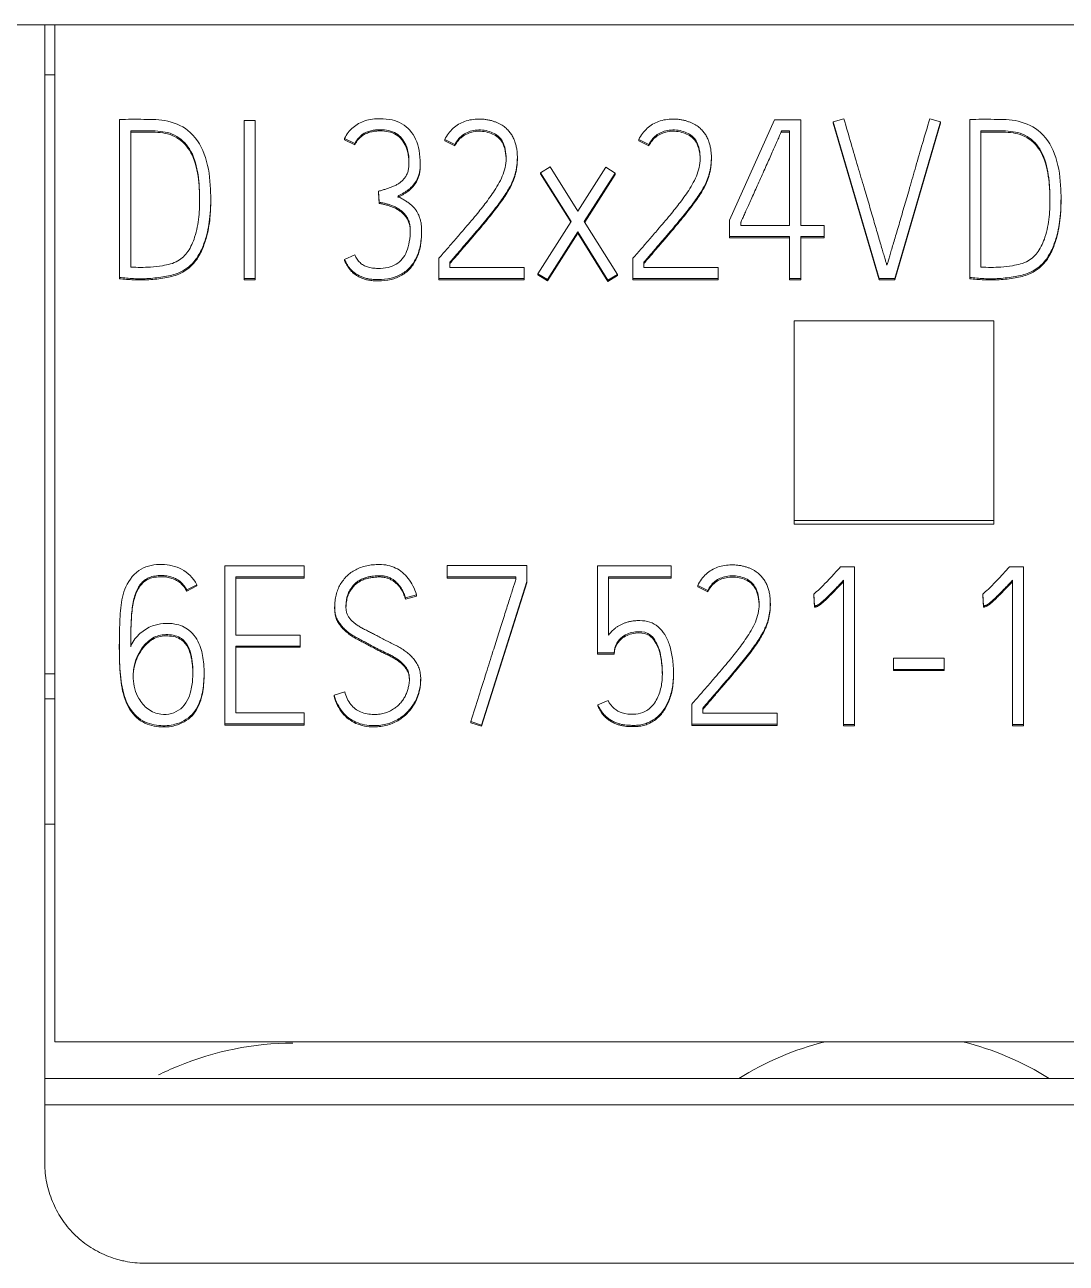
# Model space of a CAD drawing. Header units: millimetres. Extents: x 4137 to 6698, y 1400 to 3585.
# Drawn here: x 5255.35 to 5265.77, y 3360.38 to 3372.78 of the extents above; entities that cross this region are included whole.
import ezdxf

# ---------------------------------------------------------------- set-up
doc = ezdxf.new("R2010")
doc.units = ezdxf.units.MM
doc.layers.add('000-PI-Oprema', color=30, linetype='Continuous', lineweight=5)

msp = doc.modelspace()

# ---------------------------------------------------------------- linework, layer by layer
at = {"layer": '000-PI-Oprema', "color": 0, "linetype": 'ByBlock', "lineweight": 0}
for p, q in [((5255.548, 3372.778), (5250.648, 3372.778)), ((5255.648, 3372.778), (5255.548, 3372.778)), ((5255.648, 3362.595), (5255.648, 3372.778)), ((5280.448, 3372.778), (5255.648, 3372.778)), ((5255.648, 3372.278), (5255.548, 3372.278)), ((5256.295, 3371.829), (5256.295, 3370.249)), ((5257.544, 3371.82), (5257.544, 3370.238)), ((5257.655, 3371.82), (5257.544, 3371.82)), ((5257.655, 3370.238), (5257.655, 3371.82)), ((5262.85, 3371.825), (5262.402, 3370.821)), ((5263.114, 3371.825), (5262.85, 3371.825)), ((5263.114, 3370.768), (5263.114, 3371.825)), ((5263.547, 3371.836), (5263.438, 3371.805)), ((5264.514, 3371.805), (5264.406, 3371.836)), ((5264.805, 3371.829), (5264.805, 3370.249)), ((5256.408, 3371.717), (5256.408, 3370.352)), ((5262.923, 3371.715), (5262.923, 3371.702)), ((5262.923, 3371.715), (5263.001, 3371.715)), ((5262.923, 3371.702), (5263.001, 3371.702)), ((5263.001, 3371.715), (5263.001, 3370.768)), ((5263.438, 3371.805), (5263.9, 3370.238)), ((5263.438, 3371.805), (5263.438, 3371.792)), ((5263.438, 3371.792), (5263.9, 3370.225)), ((5264.055, 3370.238), (5264.514, 3371.805)), ((5264.055, 3370.225), (5264.514, 3371.792)), ((5264.514, 3371.805), (5264.514, 3371.792)), ((5264.918, 3371.717), (5264.918, 3370.352)), ((5258.549, 3371.64), (5258.549, 3371.627)), ((5258.651, 3371.589), (5258.549, 3371.64)), ((5258.651, 3371.576), (5258.549, 3371.627)), ((5258.651, 3371.589), (5258.651, 3371.576)), ((5259.552, 3371.629), (5259.552, 3371.616)), ((5259.652, 3371.578), (5259.552, 3371.629)), ((5259.652, 3371.565), (5259.552, 3371.616)), ((5259.652, 3371.578), (5259.652, 3371.565)), ((5261.494, 3371.629), (5261.494, 3371.616)), ((5261.594, 3371.578), (5261.494, 3371.629)), ((5261.594, 3371.565), (5261.494, 3371.616)), ((5261.594, 3371.578), (5261.594, 3371.565)), ((5260.278, 3371.437), (5260.278, 3371.449)), ((5262.22, 3371.437), (5262.22, 3371.449)), ((5259.306, 3371.379), (5259.306, 3371.4)), ((5260.606, 3371.356), (5260.511, 3371.296)), ((5260.884, 3370.913), (5260.606, 3371.356)), ((5261.163, 3371.351), (5260.884, 3370.913)), ((5261.257, 3371.292), (5261.163, 3371.351)), ((5260.511, 3371.296), (5260.511, 3371.284)), ((5260.511, 3371.296), (5260.817, 3370.81)), ((5260.511, 3371.284), (5260.813, 3370.804)), ((5260.948, 3370.81), (5261.257, 3371.292)), ((5260.952, 3370.803), (5261.257, 3371.279)), ((5261.257, 3371.292), (5261.257, 3371.279)), ((5258.889, 3371.111), (5258.889, 3371.099)), ((5258.895, 3371.001), (5258.889, 3371.111)), ((5258.895, 3370.989), (5258.889, 3371.099)), ((5257.209, 3371.011), (5257.209, 3371.024)), ((5258.895, 3371.001), (5258.895, 3370.989)), ((5265.719, 3371.011), (5265.719, 3371.024)), ((5262.402, 3370.821), (5262.402, 3370.658)), ((5259.319, 3370.692), (5259.319, 3370.714)), ((5260.817, 3370.81), (5260.484, 3370.286)), ((5260.58, 3370.227), (5260.882, 3370.704)), ((5260.882, 3370.704), (5261.183, 3370.222)), ((5260.882, 3370.704), (5260.882, 3370.692)), ((5261.279, 3370.279), (5260.948, 3370.81)), ((5262.513, 3370.768), (5262.513, 3370.797)), ((5262.513, 3370.784), (5262.516, 3370.791)), ((5263.001, 3370.768), (5262.513, 3370.768)), ((5263.349, 3370.768), (5263.114, 3370.768)), ((5263.349, 3370.658), (5263.349, 3370.768)), ((5260.58, 3370.214), (5260.882, 3370.692)), ((5260.882, 3370.692), (5261.183, 3370.209)), ((5262.402, 3370.658), (5262.402, 3370.645)), ((5262.402, 3370.658), (5263.001, 3370.658)), ((5262.402, 3370.645), (5263.001, 3370.645)), ((5263.001, 3370.658), (5263.001, 3370.238)), ((5263.114, 3370.238), (5263.114, 3370.658)), ((5263.114, 3370.658), (5263.349, 3370.658)), ((5263.114, 3370.645), (5263.349, 3370.645)), ((5263.349, 3370.658), (5263.349, 3370.645)), ((5258.549, 3370.427), (5258.651, 3370.473)), ((5258.549, 3370.427), (5258.549, 3370.414)), ((5259.492, 3370.238), (5259.492, 3370.44)), ((5259.603, 3370.4), (5259.603, 3370.348)), ((5259.603, 3370.348), (5260.345, 3370.348)), ((5260.345, 3370.348), (5260.345, 3370.238)), ((5261.434, 3370.238), (5261.434, 3370.44)), ((5261.545, 3370.4), (5261.545, 3370.348)), ((5261.545, 3370.348), (5262.286, 3370.348)), ((5262.286, 3370.348), (5262.286, 3370.238)), ((5256.295, 3370.249), (5256.295, 3370.236)), ((5257.544, 3370.238), (5257.655, 3370.238)), ((5257.544, 3370.238), (5257.544, 3370.225)), ((5257.544, 3370.225), (5257.655, 3370.225)), ((5257.655, 3370.238), (5257.655, 3370.225)), ((5259.492, 3370.238), (5259.492, 3370.225)), ((5260.345, 3370.238), (5259.492, 3370.238)), ((5260.345, 3370.225), (5259.492, 3370.225)), ((5260.345, 3370.238), (5260.345, 3370.225)), ((5260.484, 3370.286), (5260.484, 3370.273)), ((5260.484, 3370.286), (5260.58, 3370.227)), ((5260.484, 3370.273), (5260.58, 3370.214)), ((5260.58, 3370.227), (5260.58, 3370.214)), ((5261.183, 3370.222), (5261.279, 3370.279)), ((5261.183, 3370.209), (5261.279, 3370.267)), ((5261.183, 3370.222), (5261.183, 3370.209)), ((5261.279, 3370.279), (5261.279, 3370.267)), ((5262.286, 3370.238), (5261.434, 3370.238)), ((5261.434, 3370.238), (5261.434, 3370.225)), ((5262.286, 3370.225), (5261.434, 3370.225)), ((5262.286, 3370.238), (5262.286, 3370.225)), ((5263.001, 3370.238), (5263.001, 3370.225)), ((5263.001, 3370.238), (5263.114, 3370.238)), ((5263.001, 3370.225), (5263.114, 3370.225)), ((5263.114, 3370.238), (5263.114, 3370.225)), ((5263.9, 3370.238), (5264.055, 3370.238)), ((5263.9, 3370.238), (5263.9, 3370.225)), ((5263.9, 3370.225), (5264.055, 3370.225)), ((5264.055, 3370.238), (5264.055, 3370.225)), ((5264.805, 3370.249), (5264.805, 3370.236)), ((5263.048, 3369.814), (5263.048, 3367.815)), ((5265.048, 3369.814), (5263.048, 3369.814)), ((5265.048, 3367.815), (5265.048, 3369.814)), ((5263.048, 3367.815), (5263.048, 3367.777)), ((5263.048, 3367.815), (5265.048, 3367.815)), ((5263.048, 3367.777), (5265.048, 3367.777)), ((5265.048, 3367.815), (5265.048, 3367.777)), ((5257.349, 3367.361), (5257.349, 3365.778)), ((5258.145, 3367.361), (5257.349, 3367.361)), ((5258.145, 3367.249), (5258.145, 3367.361)), ((5259.574, 3367.363), (5259.574, 3367.251)), ((5260.373, 3367.363), (5259.574, 3367.363)), ((5260.373, 3367.203), (5260.373, 3367.363)), ((5261.079, 3367.361), (5261.818, 3367.361)), ((5261.079, 3366.489), (5261.079, 3367.361)), ((5261.818, 3367.361), (5261.818, 3367.251)), ((5263.513, 3367.352), (5263.653, 3367.352)), ((5263.653, 3367.352), (5263.653, 3365.772)), ((5265.204, 3367.352), (5265.344, 3367.352)), ((5265.344, 3367.352), (5265.344, 3365.772)), ((5257.46, 3366.668), (5257.46, 3367.249)), ((5257.46, 3367.249), (5258.145, 3367.249)), ((5257.46, 3367.236), (5258.145, 3367.236)), ((5258.145, 3367.249), (5258.145, 3367.236)), ((5259.574, 3367.251), (5259.574, 3367.238)), ((5259.574, 3367.251), (5260.262, 3367.251)), ((5259.574, 3367.238), (5260.262, 3367.238)), ((5260.262, 3367.251), (5260.262, 3367.22)), ((5261.19, 3367.251), (5261.19, 3366.666)), ((5261.818, 3367.251), (5261.19, 3367.251)), ((5261.818, 3367.238), (5261.19, 3367.238)), ((5261.818, 3367.251), (5261.818, 3367.238)), ((5257.071, 3367.172), (5256.969, 3367.119)), ((5257.071, 3367.159), (5256.969, 3367.106)), ((5256.969, 3367.119), (5256.969, 3367.106)), ((5257.071, 3367.172), (5257.071, 3367.159)), ((5259.918, 3365.767), (5260.373, 3367.203)), ((5259.918, 3365.755), (5260.373, 3367.19)), ((5260.373, 3367.203), (5260.373, 3367.19)), ((5262.084, 3367.165), (5262.084, 3367.152)), ((5262.184, 3367.115), (5262.084, 3367.165)), ((5262.184, 3367.102), (5262.084, 3367.152)), ((5262.184, 3367.115), (5262.184, 3367.102)), ((5263.542, 3365.772), (5263.542, 3367.216)), ((5265.233, 3365.772), (5265.233, 3367.216)), ((5259.268, 3367.071), (5259.159, 3367.04)), ((5259.268, 3367.058), (5259.159, 3367.027)), ((5259.159, 3367.04), (5259.159, 3367.027)), ((5259.268, 3367.071), (5259.268, 3367.058)), ((5262.81, 3366.973), (5262.81, 3366.986)), ((5263.245, 3367.078), (5263.245, 3367.065)), ((5263.252, 3366.96), (5263.245, 3367.078)), ((5263.252, 3366.948), (5263.245, 3367.065)), ((5264.936, 3367.078), (5264.936, 3367.065)), ((5264.943, 3366.96), (5264.936, 3367.078)), ((5264.943, 3366.948), (5264.936, 3367.065)), ((5258.449, 3366.95), (5258.449, 3366.938)), ((5263.252, 3366.96), (5263.252, 3366.948)), ((5264.943, 3366.96), (5264.943, 3366.948)), ((5258.103, 3366.668), (5257.46, 3366.668)), ((5258.103, 3366.558), (5258.103, 3366.668)), ((5256.294, 3366.576), (5256.294, 3366.563)), ((5257.46, 3365.889), (5257.46, 3366.558)), ((5257.46, 3366.558), (5258.103, 3366.558)), ((5257.46, 3366.545), (5258.103, 3366.545)), ((5258.103, 3366.558), (5258.103, 3366.545)), ((5261.079, 3366.489), (5261.079, 3366.477)), ((5261.248, 3366.489), (5261.079, 3366.489)), ((5261.248, 3366.477), (5261.079, 3366.477)), ((5261.248, 3366.489), (5261.248, 3366.477)), ((5264.044, 3366.437), (5264.044, 3366.324)), ((5264.55, 3366.437), (5264.044, 3366.437)), ((5264.55, 3366.324), (5264.55, 3366.437)), ((5255.548, 3366.278), (5255.648, 3366.278)), ((5257.143, 3366.274), (5257.143, 3366.286)), ((5261.84, 3366.271), (5261.84, 3366.284)), ((5264.044, 3366.324), (5264.044, 3366.312)), ((5264.044, 3366.324), (5264.55, 3366.324)), ((5264.044, 3366.312), (5264.55, 3366.312)), ((5264.55, 3366.324), (5264.55, 3366.312)), ((5259.31, 3366.212), (5259.31, 3366.225)), ((5255.648, 3366.028), (5255.548, 3366.028)), ((5258.443, 3366.067), (5258.551, 3366.098)), ((5258.443, 3366.067), (5258.443, 3366.054)), ((5261.083, 3365.968), (5261.186, 3366.014)), ((5258.145, 3365.889), (5257.46, 3365.889)), ((5258.145, 3365.778), (5258.145, 3365.889)), ((5261.083, 3365.968), (5261.083, 3365.955)), ((5262.024, 3365.774), (5262.024, 3365.977)), ((5262.135, 3365.937), (5262.135, 3365.884)), ((5262.135, 3365.884), (5262.877, 3365.884)), ((5262.877, 3365.884), (5262.877, 3365.774)), ((5257.349, 3365.778), (5257.349, 3365.766)), ((5257.349, 3365.778), (5258.145, 3365.778)), ((5257.349, 3365.766), (5258.145, 3365.766)), ((5258.145, 3365.778), (5258.145, 3365.766)), ((5259.812, 3365.803), (5259.918, 3365.767)), ((5259.812, 3365.803), (5259.812, 3365.79)), ((5259.812, 3365.79), (5259.918, 3365.755)), ((5259.918, 3365.767), (5259.918, 3365.755)), ((5262.024, 3365.774), (5262.024, 3365.761)), ((5262.877, 3365.774), (5262.024, 3365.774)), ((5262.877, 3365.761), (5262.024, 3365.761)), ((5262.877, 3365.774), (5262.877, 3365.761)), ((5263.542, 3365.772), (5263.542, 3365.759)), ((5263.653, 3365.772), (5263.542, 3365.772)), ((5263.653, 3365.759), (5263.542, 3365.759)), ((5263.653, 3365.772), (5263.653, 3365.759)), ((5265.233, 3365.772), (5265.233, 3365.759)), ((5265.344, 3365.772), (5265.233, 3365.772)), ((5265.344, 3365.759), (5265.233, 3365.759)), ((5265.344, 3365.772), (5265.344, 3365.759)), ((5255.648, 3364.773), (5255.548, 3364.773)), ((5280.448, 3362.595), (5255.648, 3362.595)), ((5280.548, 3362.227), (5255.548, 3362.227)), ((5255.548, 3361.964), (5255.548, 3361.378)), ((5280.548, 3361.964), (5255.548, 3361.964)), ((5256.548, 3360.378), (5279.548, 3360.378))]:
    msp.add_line(p, q, dxfattribs=at)
for start, end in [(103.753, 122.3801), (57.6199, 76.247)]:
    msp.add_arc((5264.048, 3359.778), 2.9, start, end, dxfattribs=at)
for points, knots in [([(5255.548, 3372.778), (5255.548, 3371.693), (5255.548, 3368.09), (5255.548, 3364.485), (5255.548, 3361.964)], [0, 0, 0, 0, 0.301146, 1, 1, 1, 1]), ([(5256.295, 3370.249), (5256.342, 3370.243), (5256.44, 3370.234), (5256.592, 3370.235), (5256.744, 3370.253), (5256.905, 3370.29), (5257.039, 3370.385), (5257.118, 3370.521), (5257.174, 3370.674), (5257.21, 3370.879), (5257.211, 3371.148), (5257.179, 3371.443), (5257.036, 3371.711), (5256.786, 3371.83), (5256.538, 3371.831), (5256.376, 3371.833), (5256.295, 3371.829)], [0, 0, 0, 0, 0.048928, 0.10152, 0.156673, 0.206259, 0.270351, 0.31956, 0.366981, 0.439378, 0.534587, 0.645045, 0.746603, 0.832762, 0.916147, 1, 1, 1, 1]), ([(5258.549, 3371.64), (5258.568, 3371.683), (5258.626, 3371.756), (5258.755, 3371.827), (5258.893, 3371.842), (5259.02, 3371.831), (5259.124, 3371.792), (5259.207, 3371.724), (5259.266, 3371.631), (5259.3, 3371.515), (5259.307, 3371.415), (5259.305, 3371.34), (5259.298, 3371.296), (5259.287, 3371.258), (5259.272, 3371.225), (5259.254, 3371.195), (5259.233, 3371.168), (5259.21, 3371.145), (5259.186, 3371.124), (5259.16, 3371.106), (5259.133, 3371.09), (5259.106, 3371.075), (5259.089, 3371.065), (5259.08, 3371.061)], [0, 0, 0, 0, 0.090044, 0.177969, 0.277991, 0.355408, 0.424426, 0.491004, 0.560177, 0.636379, 0.72419, 0.755913, 0.784262, 0.809647, 0.83316, 0.855708, 0.877614, 0.899011, 0.919895, 0.94045, 0.960699, 0.980541, 1, 1, 1, 1]), ([(5259.552, 3371.629), (5259.572, 3371.672), (5259.628, 3371.747), (5259.75, 3371.821), (5259.858, 3371.835), (5259.933, 3371.833), (5259.973, 3371.828), (5260.009, 3371.821), (5260.042, 3371.811), (5260.072, 3371.8), (5260.099, 3371.788), (5260.124, 3371.774), (5260.146, 3371.759), (5260.165, 3371.743), (5260.181, 3371.726), (5260.196, 3371.709), (5260.214, 3371.687), (5260.233, 3371.657), (5260.251, 3371.618), (5260.263, 3371.577), (5260.272, 3371.535), (5260.277, 3371.493), (5260.278, 3371.452), (5260.277, 3371.413), (5260.274, 3371.375), (5260.268, 3371.338), (5260.261, 3371.303), (5260.252, 3371.269), (5260.238, 3371.23), (5260.218, 3371.184), (5260.189, 3371.129), (5260.152, 3371.071), (5260.108, 3371.008), (5260.059, 3370.942), (5260.004, 3370.873), (5259.945, 3370.801), (5259.881, 3370.725), (5259.815, 3370.647), (5259.745, 3370.567), (5259.675, 3370.484), (5259.627, 3370.429), (5259.603, 3370.4)], [0, 0, 0, 0, 0.061339, 0.118477, 0.180647, 0.199061, 0.216082, 0.231833, 0.246526, 0.260308, 0.273254, 0.285426, 0.29689, 0.307753, 0.31802, 0.327627, 0.336606, 0.355189, 0.37361, 0.392165, 0.410785, 0.42927, 0.447741, 0.464235, 0.480574, 0.496814, 0.51268, 0.527892, 0.542508, 0.566365, 0.593275, 0.623397, 0.656474, 0.692185, 0.730563, 0.771282, 0.814001, 0.858722, 0.904903, 0.951996, 1, 1, 1, 1]), ([(5261.494, 3371.629), (5261.514, 3371.672), (5261.57, 3371.747), (5261.692, 3371.821), (5261.8, 3371.835), (5261.875, 3371.833), (5261.915, 3371.828), (5261.951, 3371.821), (5261.983, 3371.811), (5262.013, 3371.8), (5262.041, 3371.788), (5262.065, 3371.774), (5262.087, 3371.759), (5262.106, 3371.743), (5262.123, 3371.726), (5262.138, 3371.709), (5262.156, 3371.687), (5262.174, 3371.657), (5262.192, 3371.618), (5262.205, 3371.577), (5262.213, 3371.535), (5262.219, 3371.493), (5262.22, 3371.452), (5262.219, 3371.413), (5262.216, 3371.375), (5262.21, 3371.338), (5262.203, 3371.303), (5262.193, 3371.269), (5262.18, 3371.23), (5262.16, 3371.184), (5262.131, 3371.129), (5262.094, 3371.071), (5262.05, 3371.008), (5262.001, 3370.942), (5261.946, 3370.873), (5261.886, 3370.801), (5261.823, 3370.725), (5261.756, 3370.647), (5261.687, 3370.567), (5261.616, 3370.484), (5261.569, 3370.429), (5261.545, 3370.4)], [0, 0, 0, 0, 0.061339, 0.118477, 0.180647, 0.199061, 0.216082, 0.231833, 0.246526, 0.260308, 0.273254, 0.285426, 0.29689, 0.307753, 0.31802, 0.327627, 0.336606, 0.355189, 0.37361, 0.392165, 0.410785, 0.42927, 0.447741, 0.464235, 0.480574, 0.496814, 0.51268, 0.527892, 0.542508, 0.566365, 0.593275, 0.623397, 0.656474, 0.692185, 0.730563, 0.771282, 0.814001, 0.858722, 0.904903, 0.951996, 1, 1, 1, 1]), ([(5263.977, 3370.37), (5263.975, 3370.376), (5263.97, 3370.393), (5263.96, 3370.425), (5263.947, 3370.468), (5263.932, 3370.52), (5263.914, 3370.581), (5263.895, 3370.648), (5263.873, 3370.721), (5263.85, 3370.8), (5263.826, 3370.884), (5263.801, 3370.97), (5263.775, 3371.057), (5263.736, 3371.187), (5263.684, 3371.364), (5263.617, 3371.595), (5263.57, 3371.754), (5263.547, 3371.836)], [0, 0, 0, 0, 0.013272, 0.034859, 0.06476, 0.101229, 0.142516, 0.188621, 0.238884, 0.292645, 0.349905, 0.409112, 0.468717, 0.528719, 0.675164, 0.832258, 1, 1, 1, 1]), ([(5264.406, 3371.836), (5264.381, 3371.754), (5264.334, 3371.595), (5264.267, 3371.365), (5264.216, 3371.187), (5264.179, 3371.057), (5264.153, 3370.97), (5264.128, 3370.883), (5264.104, 3370.8), (5264.081, 3370.721), (5264.059, 3370.648), (5264.039, 3370.581), (5264.021, 3370.52), (5264.006, 3370.468), (5263.994, 3370.425), (5263.985, 3370.393), (5263.979, 3370.376), (5263.977, 3370.37)], [0, 0, 0, 0, 0.167989, 0.325145, 0.471471, 0.531274, 0.590769, 0.649955, 0.70726, 0.76111, 0.811506, 0.857719, 0.899023, 0.935417, 0.96522, 0.986746, 1, 1, 1, 1]), ([(5264.805, 3370.249), (5264.852, 3370.243), (5264.95, 3370.234), (5265.103, 3370.235), (5265.254, 3370.253), (5265.415, 3370.29), (5265.55, 3370.385), (5265.629, 3370.521), (5265.684, 3370.674), (5265.72, 3370.879), (5265.722, 3371.148), (5265.689, 3371.443), (5265.547, 3371.711), (5265.296, 3371.83), (5265.048, 3371.831), (5264.886, 3371.833), (5264.805, 3371.829)], [0, 0, 0, 0, 0.048928, 0.10152, 0.156673, 0.206259, 0.270351, 0.31956, 0.366981, 0.439378, 0.534587, 0.645045, 0.746603, 0.832762, 0.916147, 1, 1, 1, 1]), ([(5256.408, 3370.352), (5256.474, 3370.348), (5256.58, 3370.348), (5256.739, 3370.366), (5256.88, 3370.397), (5256.993, 3370.51), (5257.059, 3370.666), (5257.095, 3370.852), (5257.1, 3371.073), (5257.087, 3371.304), (5257.02, 3371.532), (5256.858, 3371.692), (5256.666, 3371.719), (5256.519, 3371.716), (5256.437, 3371.717), (5256.408, 3371.717)], [0, 0, 0, 0, 0.085013, 0.135874, 0.205821, 0.265138, 0.333279, 0.422662, 0.50952, 0.618636, 0.722487, 0.80996, 0.894466, 0.962458, 1, 1, 1, 1]), ([(5257.098, 3371.007), (5257.098, 3371.019), (5257.097, 3371.115), (5257.087, 3371.291), (5257.02, 3371.519), (5256.858, 3371.679), (5256.666, 3371.706), (5256.519, 3371.704), (5256.437, 3371.704), (5256.408, 3371.704)], [0, 0, 0, 0, 0.030851, 0.246457, 0.451657, 0.624495, 0.791473, 0.92582, 1, 1, 1, 1]), ([(5258.889, 3371.111), (5258.901, 3371.115), (5258.925, 3371.122), (5258.96, 3371.133), (5258.996, 3371.144), (5259.031, 3371.157), (5259.064, 3371.173), (5259.094, 3371.191), (5259.122, 3371.213), (5259.146, 3371.238), (5259.166, 3371.268), (5259.182, 3371.302), (5259.191, 3371.343), (5259.195, 3371.435), (5259.183, 3371.568), (5259.071, 3371.71), (5258.952, 3371.729), (5258.882, 3371.727), (5258.859, 3371.726), (5258.835, 3371.723), (5258.812, 3371.718), (5258.789, 3371.711), (5258.766, 3371.703), (5258.744, 3371.692), (5258.723, 3371.678), (5258.703, 3371.661), (5258.683, 3371.64), (5258.666, 3371.616), (5258.656, 3371.599), (5258.651, 3371.589)], [0, 0, 0, 0, 0.029364, 0.059027, 0.088993, 0.118548, 0.147162, 0.175106, 0.202604, 0.230099, 0.258166, 0.287672, 0.320058, 0.356367, 0.509421, 0.627625, 0.757774, 0.775505, 0.793677, 0.812339, 0.831209, 0.85007, 0.86906, 0.888397, 0.908411, 0.929359, 0.951405, 0.974839, 1, 1, 1, 1]), ([(5259.193, 3371.389), (5259.193, 3371.449), (5259.179, 3371.559), (5259.071, 3371.697), (5258.952, 3371.717), (5258.882, 3371.715), (5258.859, 3371.713), (5258.835, 3371.71), (5258.812, 3371.705), (5258.789, 3371.699), (5258.766, 3371.69), (5258.744, 3371.679), (5258.723, 3371.665), (5258.703, 3371.648), (5258.683, 3371.628), (5258.666, 3371.604), (5258.656, 3371.586), (5258.651, 3371.576)], [0, 0, 0, 0, 0.222922, 0.410158, 0.616314, 0.644399, 0.673184, 0.702745, 0.732635, 0.762511, 0.792591, 0.823221, 0.854923, 0.888104, 0.923025, 0.960145, 1, 1, 1, 1]), ([(5259.492, 3370.44), (5259.522, 3370.474), (5259.577, 3370.537), (5259.66, 3370.633), (5259.755, 3370.743), (5259.86, 3370.865), (5259.968, 3371.001), (5260.068, 3371.141), (5260.153, 3371.3), (5260.177, 3371.482), (5260.125, 3371.654), (5259.979, 3371.725), (5259.843, 3371.731), (5259.719, 3371.678), (5259.671, 3371.616), (5259.652, 3371.578)], [0, 0, 0, 0, 0.068794, 0.128406, 0.193582, 0.291346, 0.373604, 0.45943, 0.554437, 0.645803, 0.738171, 0.803969, 0.878932, 0.940491, 1, 1, 1, 1]), ([(5260.165, 3371.432), (5260.165, 3371.445), (5260.162, 3371.519), (5260.125, 3371.641), (5259.979, 3371.712), (5259.843, 3371.718), (5259.719, 3371.665), (5259.671, 3371.603), (5259.652, 3371.565)], [0, 0, 0, 0, 0.051721, 0.299015, 0.475174, 0.675868, 0.840679, 1, 1, 1, 1]), ([(5261.434, 3370.44), (5261.464, 3370.474), (5261.519, 3370.537), (5261.602, 3370.633), (5261.697, 3370.743), (5261.801, 3370.865), (5261.91, 3371.001), (5262.01, 3371.141), (5262.095, 3371.3), (5262.119, 3371.482), (5262.067, 3371.654), (5261.921, 3371.725), (5261.785, 3371.731), (5261.66, 3371.678), (5261.613, 3371.616), (5261.594, 3371.578)], [0, 0, 0, 0, 0.068794, 0.128406, 0.193582, 0.291346, 0.373604, 0.45943, 0.554437, 0.645803, 0.738171, 0.803969, 0.878932, 0.940491, 1, 1, 1, 1]), ([(5262.107, 3371.432), (5262.107, 3371.445), (5262.104, 3371.519), (5262.067, 3371.641), (5261.921, 3371.712), (5261.785, 3371.718), (5261.66, 3371.665), (5261.613, 3371.603), (5261.594, 3371.565)], [0, 0, 0, 0, 0.051721, 0.299015, 0.475174, 0.675868, 0.840679, 1, 1, 1, 1]), ([(5262.513, 3370.797), (5262.514, 3370.8), (5262.519, 3370.811), (5262.53, 3370.835), (5262.546, 3370.871), (5262.567, 3370.917), (5262.592, 3370.971), (5262.619, 3371.032), (5262.648, 3371.098), (5262.68, 3371.168), (5262.712, 3371.24), (5262.745, 3371.313), (5262.777, 3371.385), (5262.807, 3371.452), (5262.835, 3371.515), (5262.861, 3371.573), (5262.883, 3371.623), (5262.901, 3371.664), (5262.914, 3371.694), (5262.921, 3371.709), (5262.923, 3371.715)], [0, 0, 0, 0, 0.010734, 0.036404, 0.077011, 0.128795, 0.187998, 0.254619, 0.326966, 0.403344, 0.483752, 0.564544, 0.642072, 0.716335, 0.785641, 0.848294, 0.904294, 0.950045, 0.981947, 1, 1, 1, 1]), ([(5264.918, 3370.352), (5264.985, 3370.348), (5265.091, 3370.348), (5265.249, 3370.366), (5265.39, 3370.397), (5265.503, 3370.51), (5265.57, 3370.666), (5265.606, 3370.852), (5265.61, 3371.073), (5265.597, 3371.304), (5265.53, 3371.532), (5265.369, 3371.692), (5265.176, 3371.719), (5265.03, 3371.716), (5264.947, 3371.717), (5264.918, 3371.717)], [0, 0, 0, 0, 0.085013, 0.135874, 0.205821, 0.265138, 0.333279, 0.422662, 0.50952, 0.618636, 0.722487, 0.80996, 0.894466, 0.962458, 1, 1, 1, 1]), ([(5265.608, 3371.007), (5265.608, 3371.019), (5265.607, 3371.115), (5265.597, 3371.291), (5265.53, 3371.519), (5265.369, 3371.679), (5265.176, 3371.706), (5265.03, 3371.704), (5264.947, 3371.704), (5264.918, 3371.704)], [0, 0, 0, 0, 0.030851, 0.246457, 0.451657, 0.624495, 0.791473, 0.92582, 1, 1, 1, 1]), ([(5260.278, 3371.438), (5260.278, 3371.438), (5260.278, 3371.425), (5260.277, 3371.4), (5260.274, 3371.362), (5260.268, 3371.326), (5260.261, 3371.29), (5260.252, 3371.256), (5260.238, 3371.217), (5260.218, 3371.171), (5260.189, 3371.117), (5260.152, 3371.058), (5260.108, 3370.996), (5260.059, 3370.93), (5260.004, 3370.861), (5259.945, 3370.788), (5259.881, 3370.713), (5259.815, 3370.635), (5259.745, 3370.554), (5259.675, 3370.472), (5259.627, 3370.416), (5259.603, 3370.388)], [0, 0, 0, 0, 0.000351, 0.030208, 0.059783, 0.089178, 0.117897, 0.145433, 0.17189, 0.215074, 0.263783, 0.318309, 0.378181, 0.442821, 0.512289, 0.585996, 0.663321, 0.744272, 0.827864, 0.913107, 1, 1, 1, 1]), ([(5262.22, 3371.438), (5262.22, 3371.438), (5262.22, 3371.425), (5262.219, 3371.4), (5262.216, 3371.362), (5262.21, 3371.326), (5262.203, 3371.29), (5262.193, 3371.256), (5262.18, 3371.217), (5262.16, 3371.171), (5262.131, 3371.117), (5262.094, 3371.058), (5262.05, 3370.996), (5262.001, 3370.93), (5261.946, 3370.861), (5261.886, 3370.788), (5261.823, 3370.713), (5261.756, 3370.635), (5261.687, 3370.554), (5261.616, 3370.472), (5261.569, 3370.416), (5261.545, 3370.388)], [0, 0, 0, 0, 0.000351, 0.030208, 0.059783, 0.089178, 0.117897, 0.145433, 0.17189, 0.215074, 0.263783, 0.318309, 0.378181, 0.442821, 0.512289, 0.585996, 0.663321, 0.744272, 0.827864, 0.913107, 1, 1, 1, 1]), ([(5259.306, 3371.376), (5259.306, 3371.375), (5259.306, 3371.358), (5259.305, 3371.327), (5259.298, 3371.284), (5259.287, 3371.246), (5259.272, 3371.212), (5259.254, 3371.182), (5259.233, 3371.156), (5259.21, 3371.132), (5259.186, 3371.111), (5259.16, 3371.093), (5259.133, 3371.077), (5259.106, 3371.062), (5259.089, 3371.053), (5259.08, 3371.048)], [0, 0, 0, 0, 0.004463, 0.118969, 0.221294, 0.31292, 0.39779, 0.479177, 0.55825, 0.63548, 0.710862, 0.785053, 0.858141, 0.929761, 1, 1, 1, 1]), ([(5256.295, 3370.236), (5256.342, 3370.23), (5256.44, 3370.222), (5256.592, 3370.223), (5256.744, 3370.24), (5256.905, 3370.277), (5257.039, 3370.372), (5257.118, 3370.508), (5257.174, 3370.661), (5257.204, 3370.831), (5257.209, 3370.956), (5257.209, 3371.011)], [0, 0, 0, 0, 0.098443, 0.204258, 0.315227, 0.414995, 0.543949, 0.642959, 0.738369, 0.884032, 1, 1, 1, 1]), ([(5259.08, 3371.061), (5259.092, 3371.055), (5259.115, 3371.042), (5259.149, 3371.022), (5259.18, 3371.002), (5259.209, 3370.981), (5259.235, 3370.957), (5259.257, 3370.931), (5259.275, 3370.903), (5259.291, 3370.873), (5259.303, 3370.839), (5259.313, 3370.803), (5259.318, 3370.763), (5259.321, 3370.687), (5259.313, 3370.58), (5259.276, 3370.453), (5259.213, 3370.352), (5259.123, 3370.277), (5259.01, 3370.234), (5258.911, 3370.225), (5258.835, 3370.228), (5258.79, 3370.233), (5258.75, 3370.243), (5258.714, 3370.256), (5258.682, 3370.272), (5258.654, 3370.29), (5258.629, 3370.31), (5258.607, 3370.331), (5258.589, 3370.355), (5258.574, 3370.379), (5258.56, 3370.403), (5258.553, 3370.419), (5258.549, 3370.427)], [0, 0, 0, 0, 0.025257, 0.04947, 0.072678, 0.09489, 0.116257, 0.13704, 0.157793, 0.179079, 0.201165, 0.224382, 0.249105, 0.275597, 0.367907, 0.447752, 0.519784, 0.588829, 0.660512, 0.741164, 0.772461, 0.800616, 0.825923, 0.849188, 0.871088, 0.891868, 0.911666, 0.930597, 0.948935, 0.96669, 0.983692, 1, 1, 1, 1]), ([(5258.651, 3370.473), (5258.658, 3370.458), (5258.673, 3370.431), (5258.701, 3370.396), (5258.736, 3370.369), (5258.779, 3370.351), (5258.829, 3370.341), (5258.898, 3370.337), (5258.98, 3370.344), (5259.066, 3370.376), (5259.131, 3370.432), (5259.175, 3370.511), (5259.2, 3370.612), (5259.208, 3370.7), (5259.204, 3370.769), (5259.195, 3370.809), (5259.178, 3370.844), (5259.157, 3370.875), (5259.132, 3370.903), (5259.103, 3370.926), (5259.072, 3370.946), (5259.038, 3370.962), (5259.003, 3370.975), (5258.967, 3370.986), (5258.931, 3370.995), (5258.907, 3370.999), (5258.895, 3371.001)], [0, 0, 0, 0, 0.036915, 0.070606, 0.102584, 0.136025, 0.174009, 0.217714, 0.293477, 0.358868, 0.420065, 0.485571, 0.562465, 0.654475, 0.687582, 0.718308, 0.747613, 0.776093, 0.803947, 0.831767, 0.859738, 0.887815, 0.916282, 0.944737, 0.97262, 1, 1, 1, 1]), ([(5259.206, 3370.7), (5259.206, 3370.705), (5259.206, 3370.724), (5259.204, 3370.756), (5259.195, 3370.796), (5259.178, 3370.832), (5259.157, 3370.863), (5259.132, 3370.89), (5259.103, 3370.913), (5259.072, 3370.933), (5259.038, 3370.95), (5259.003, 3370.963), (5258.967, 3370.973), (5258.931, 3370.982), (5258.907, 3370.987), (5258.895, 3370.989)], [0, 0, 0, 0, 0.02887, 0.121921, 0.208278, 0.290642, 0.370687, 0.448975, 0.527165, 0.60578, 0.684693, 0.764704, 0.844679, 0.923045, 1, 1, 1, 1]), ([(5264.805, 3370.236), (5264.852, 3370.23), (5264.95, 3370.222), (5265.103, 3370.223), (5265.254, 3370.24), (5265.415, 3370.277), (5265.55, 3370.372), (5265.629, 3370.508), (5265.684, 3370.661), (5265.714, 3370.831), (5265.719, 3370.956), (5265.719, 3371.011)], [0, 0, 0, 0, 0.098443, 0.204258, 0.315227, 0.414995, 0.543949, 0.642959, 0.738369, 0.884032, 1, 1, 1, 1]), ([(5259.319, 3370.701), (5259.319, 3370.654), (5259.312, 3370.565), (5259.276, 3370.441), (5259.213, 3370.339), (5259.123, 3370.264), (5259.01, 3370.221), (5258.911, 3370.212), (5258.835, 3370.215), (5258.79, 3370.221), (5258.75, 3370.23), (5258.714, 3370.244), (5258.682, 3370.259), (5258.654, 3370.277), (5258.629, 3370.297), (5258.607, 3370.319), (5258.589, 3370.342), (5258.574, 3370.366), (5258.56, 3370.39), (5258.553, 3370.406), (5258.549, 3370.414)], [0, 0, 0, 0, 0.121082, 0.232106, 0.332265, 0.428272, 0.527947, 0.640092, 0.683609, 0.722759, 0.757948, 0.790298, 0.82075, 0.849643, 0.877172, 0.903496, 0.928994, 0.953682, 0.977324, 1, 1, 1, 1]), ([(5256.408, 3366.562), (5256.433, 3366.61), (5256.494, 3366.687), (5256.613, 3366.764), (5256.736, 3366.786), (5256.864, 3366.785), (5257.012, 3366.722), (5257.108, 3366.572), (5257.143, 3366.39), (5257.145, 3366.21), (5257.118, 3366.026), (5257.032, 3365.855), (5256.865, 3365.764), (5256.68, 3365.754), (5256.491, 3365.807), (5256.355, 3365.984), (5256.304, 3366.213), (5256.294, 3366.46), (5256.294, 3366.705), (5256.304, 3366.937), (5256.343, 3367.161), (5256.492, 3367.35), (5256.717, 3367.388), (5256.934, 3367.342), (5257.03, 3367.241), (5257.071, 3367.172)], [0, 0, 0, 0, 0.03564, 0.067865, 0.092923, 0.119268, 0.154068, 0.197126, 0.234707, 0.279879, 0.320329, 0.360962, 0.405677, 0.442102, 0.485709, 0.532505, 0.586175, 0.644312, 0.701767, 0.753421, 0.803151, 0.856352, 0.904259, 0.950465, 1, 1, 1, 1]), ([(5258.551, 3366.098), (5258.56, 3366.053), (5258.6, 3365.971), (5258.708, 3365.885), (5258.818, 3365.87), (5258.902, 3365.875), (5258.958, 3365.887), (5259.007, 3365.908), (5259.05, 3365.934), (5259.087, 3365.964), (5259.118, 3365.998), (5259.143, 3366.034), (5259.164, 3366.072), (5259.179, 3366.112), (5259.189, 3366.152), (5259.196, 3366.189), (5259.198, 3366.228), (5259.195, 3366.267), (5259.186, 3366.306), (5259.168, 3366.339), (5259.145, 3366.368), (5259.119, 3366.395), (5259.087, 3366.42), (5259.052, 3366.443), (5259.014, 3366.464), (5258.973, 3366.484), (5258.929, 3366.505), (5258.885, 3366.527), (5258.839, 3366.551), (5258.793, 3366.577), (5258.746, 3366.602), (5258.699, 3366.626), (5258.654, 3366.65), (5258.612, 3366.676), (5258.574, 3366.704), (5258.539, 3366.735), (5258.509, 3366.769), (5258.483, 3366.806), (5258.463, 3366.848), (5258.452, 3366.896), (5258.448, 3366.951), (5258.452, 3367.009), (5258.462, 3367.068), (5258.48, 3367.123), (5258.504, 3367.174), (5258.535, 3367.219), (5258.571, 3367.26), (5258.612, 3367.295), (5258.66, 3367.323), (5258.713, 3367.346), (5258.77, 3367.363), (5258.833, 3367.372), (5258.904, 3367.376), (5258.982, 3367.369), (5259.061, 3367.342), (5259.13, 3367.297), (5259.189, 3367.236), (5259.237, 3367.159), (5259.259, 3367.101), (5259.268, 3367.071)], [0, 0, 0, 0, 0.042395, 0.079774, 0.121236, 0.140075, 0.157254, 0.173247, 0.188397, 0.202796, 0.216711, 0.230265, 0.243508, 0.256652, 0.269293, 0.280934, 0.291684, 0.304893, 0.316879, 0.328106, 0.339273, 0.350814, 0.362909, 0.375637, 0.388999, 0.403044, 0.417696, 0.432849, 0.448511, 0.464937, 0.481153, 0.497163, 0.51278, 0.527863, 0.542482, 0.556645, 0.570443, 0.584077, 0.597961, 0.612786, 0.629037, 0.64828, 0.666584, 0.684253, 0.701354, 0.717933, 0.734308, 0.750738, 0.767515, 0.784992, 0.803232, 0.822275, 0.842375, 0.868294, 0.892965, 0.917787, 0.943448, 0.970498, 1, 1, 1, 1]), ([(5262.084, 3367.165), (5262.104, 3367.208), (5262.16, 3367.283), (5262.282, 3367.358), (5262.39, 3367.372), (5262.465, 3367.369), (5262.505, 3367.365), (5262.541, 3367.357), (5262.574, 3367.348), (5262.604, 3367.337), (5262.631, 3367.324), (5262.656, 3367.31), (5262.678, 3367.295), (5262.697, 3367.279), (5262.713, 3367.262), (5262.728, 3367.246), (5262.746, 3367.223), (5262.765, 3367.193), (5262.783, 3367.154), (5262.795, 3367.114), (5262.804, 3367.072), (5262.809, 3367.029), (5262.81, 3366.988), (5262.809, 3366.949), (5262.806, 3366.912), (5262.8, 3366.875), (5262.793, 3366.839), (5262.784, 3366.805), (5262.77, 3366.767), (5262.75, 3366.72), (5262.721, 3366.666), (5262.684, 3366.607), (5262.64, 3366.545), (5262.591, 3366.479), (5262.536, 3366.41), (5262.477, 3366.337), (5262.413, 3366.262), (5262.347, 3366.184), (5262.277, 3366.103), (5262.207, 3366.021), (5262.159, 3365.965), (5262.135, 3365.937)], [0, 0, 0, 0, 0.061339, 0.118477, 0.180647, 0.199061, 0.216082, 0.231833, 0.246526, 0.260308, 0.273254, 0.285426, 0.29689, 0.307753, 0.31802, 0.327627, 0.336606, 0.355189, 0.37361, 0.392165, 0.410785, 0.42927, 0.447741, 0.464235, 0.480574, 0.496814, 0.51268, 0.527892, 0.542508, 0.566365, 0.593275, 0.623397, 0.656474, 0.692185, 0.730563, 0.771282, 0.814001, 0.858722, 0.904903, 0.951996, 1, 1, 1, 1]), ([(5263.245, 3367.078), (5263.264, 3367.094), (5263.309, 3367.133), (5263.376, 3367.203), (5263.446, 3367.278), (5263.492, 3367.329), (5263.513, 3367.352)], [0, 0, 0, 0, 0.194145, 0.465142, 0.75263, 1, 1, 1, 1]), ([(5264.936, 3367.078), (5264.955, 3367.094), (5265, 3367.133), (5265.066, 3367.203), (5265.137, 3367.278), (5265.183, 3367.329), (5265.204, 3367.352)], [0, 0, 0, 0, 0.194145, 0.465142, 0.75263, 1, 1, 1, 1]), ([(5256.969, 3367.119), (5256.962, 3367.134), (5256.944, 3367.163), (5256.909, 3367.2), (5256.868, 3367.228), (5256.821, 3367.249), (5256.77, 3367.262), (5256.712, 3367.266), (5256.652, 3367.261), (5256.593, 3367.246), (5256.545, 3367.219), (5256.507, 3367.181), (5256.476, 3367.134), (5256.452, 3367.078), (5256.435, 3367.013), (5256.422, 3366.939), (5256.415, 3366.856), (5256.411, 3366.766), (5256.408, 3366.667), (5256.408, 3366.598), (5256.408, 3366.562)], [0, 0, 0, 0, 0.043481, 0.085549, 0.127923, 0.170971, 0.214845, 0.260884, 0.317917, 0.367656, 0.41257, 0.456833, 0.503792, 0.555243, 0.612421, 0.675966, 0.746378, 0.823872, 0.908402, 1, 1, 1, 1]), ([(5256.969, 3367.106), (5256.962, 3367.121), (5256.944, 3367.15), (5256.909, 3367.187), (5256.868, 3367.216), (5256.821, 3367.236), (5256.77, 3367.249), (5256.712, 3367.253), (5256.652, 3367.249), (5256.593, 3367.234), (5256.545, 3367.206), (5256.507, 3367.168), (5256.476, 3367.121), (5256.452, 3367.065), (5256.435, 3367), (5256.422, 3366.926), (5256.415, 3366.844), (5256.411, 3366.753), (5256.408, 3366.654), (5256.408, 3366.585), (5256.408, 3366.549)], [0, 0, 0, 0, 0.043481, 0.085549, 0.127923, 0.170971, 0.214845, 0.260884, 0.317917, 0.367656, 0.41257, 0.456833, 0.503792, 0.555243, 0.612421, 0.675966, 0.746378, 0.823872, 0.908402, 1, 1, 1, 1]), ([(5259.159, 3367.04), (5259.157, 3367.047), (5259.152, 3367.062), (5259.143, 3367.085), (5259.132, 3367.11), (5259.118, 3367.135), (5259.101, 3367.159), (5259.082, 3367.182), (5259.06, 3367.204), (5259.034, 3367.223), (5259.005, 3367.24), (5258.973, 3367.253), (5258.936, 3367.261), (5258.902, 3367.263), (5258.869, 3367.261), (5258.837, 3367.258), (5258.801, 3367.254), (5258.764, 3367.246), (5258.726, 3367.231), (5258.69, 3367.212), (5258.656, 3367.187), (5258.626, 3367.154), (5258.598, 3367.115), (5258.577, 3367.068), (5258.565, 3367.01), (5258.561, 3366.957), (5258.564, 3366.912), (5258.573, 3366.878), (5258.588, 3366.849), (5258.609, 3366.822), (5258.633, 3366.798), (5258.662, 3366.776), (5258.694, 3366.755), (5258.729, 3366.734), (5258.767, 3366.715), (5258.808, 3366.694), (5258.85, 3366.673), (5258.895, 3366.649), (5258.942, 3366.624), (5258.991, 3366.599), (5259.041, 3366.574), (5259.089, 3366.55), (5259.133, 3366.522), (5259.175, 3366.493), (5259.213, 3366.46), (5259.246, 3366.423), (5259.274, 3366.382), (5259.296, 3366.335), (5259.308, 3366.282), (5259.312, 3366.226), (5259.308, 3366.168), (5259.297, 3366.111), (5259.279, 3366.055), (5259.255, 3366.002), (5259.224, 3365.952), (5259.187, 3365.906), (5259.144, 3365.865), (5259.094, 3365.83), (5259.039, 3365.8), (5258.978, 3365.777), (5258.911, 3365.764), (5258.834, 3365.759), (5258.749, 3365.766), (5258.662, 3365.792), (5258.587, 3365.836), (5258.524, 3365.898), (5258.475, 3365.976), (5258.452, 3366.035), (5258.443, 3366.067)], [0, 0, 0, 0, 0.006902, 0.014527, 0.0229, 0.03171, 0.040697, 0.049939, 0.059406, 0.069126, 0.079243, 0.089792, 0.100957, 0.11302, 0.121351, 0.131067, 0.142193, 0.154038, 0.166072, 0.178522, 0.191399, 0.204849, 0.219214, 0.234859, 0.25249, 0.272668, 0.283841, 0.294211, 0.304173, 0.314215, 0.324636, 0.335605, 0.347264, 0.35967, 0.372854, 0.386723, 0.401163, 0.416176, 0.433071, 0.449927, 0.466747, 0.483271, 0.499286, 0.514866, 0.530063, 0.545048, 0.560066, 0.575472, 0.591898, 0.609868, 0.627376, 0.645005, 0.66302, 0.681094, 0.698922, 0.71679, 0.734853, 0.753306, 0.772468, 0.792214, 0.812556, 0.833938, 0.86301, 0.889874, 0.915888, 0.942166, 0.969784, 1, 1, 1, 1]), ([(5259.159, 3367.027), (5259.157, 3367.034), (5259.152, 3367.049), (5259.143, 3367.072), (5259.132, 3367.097), (5259.118, 3367.122), (5259.101, 3367.146), (5259.082, 3367.17), (5259.06, 3367.191), (5259.034, 3367.21), (5259.005, 3367.227), (5258.973, 3367.24), (5258.936, 3367.248), (5258.902, 3367.25), (5258.869, 3367.249), (5258.837, 3367.245), (5258.801, 3367.241), (5258.764, 3367.233), (5258.726, 3367.219), (5258.69, 3367.199), (5258.656, 3367.174), (5258.626, 3367.141), (5258.598, 3367.103), (5258.577, 3367.055), (5258.566, 3367), (5258.563, 3366.962), (5258.562, 3366.942)], [0, 0, 0, 0, 0.025535, 0.053746, 0.084726, 0.117324, 0.150572, 0.184768, 0.219795, 0.255756, 0.293187, 0.332218, 0.373527, 0.418158, 0.448979, 0.484928, 0.526094, 0.569916, 0.614442, 0.660505, 0.708148, 0.757909, 0.811058, 0.868941, 0.934177, 1, 1, 1, 1]), ([(5260.262, 3367.22), (5260.261, 3367.217), (5260.257, 3367.207), (5260.25, 3367.185), (5260.239, 3367.151), (5260.225, 3367.106), (5260.207, 3367.051), (5260.187, 3366.989), (5260.165, 3366.919), (5260.141, 3366.843), (5260.116, 3366.762), (5260.089, 3366.678), (5260.062, 3366.592), (5260.02, 3366.462), (5259.964, 3366.283), (5259.89, 3366.049), (5259.838, 3365.887), (5259.812, 3365.803)], [0, 0, 0, 0, 0.006664, 0.022274, 0.046836, 0.07897, 0.117297, 0.161819, 0.211415, 0.264968, 0.322476, 0.382404, 0.443215, 0.50491, 0.65714, 0.82217, 1, 1, 1, 1]), ([(5262.024, 3365.977), (5262.054, 3366.01), (5262.109, 3366.074), (5262.192, 3366.169), (5262.287, 3366.28), (5262.392, 3366.402), (5262.5, 3366.538), (5262.6, 3366.677), (5262.686, 3366.836), (5262.709, 3367.019), (5262.657, 3367.19), (5262.511, 3367.261), (5262.375, 3367.267), (5262.251, 3367.214), (5262.203, 3367.152), (5262.184, 3367.115)], [0, 0, 0, 0, 0.068794, 0.128406, 0.193582, 0.291346, 0.373604, 0.45943, 0.554437, 0.645803, 0.738171, 0.803969, 0.878932, 0.940491, 1, 1, 1, 1]), ([(5262.697, 3366.968), (5262.697, 3366.981), (5262.694, 3367.055), (5262.657, 3367.177), (5262.511, 3367.249), (5262.375, 3367.254), (5262.251, 3367.201), (5262.203, 3367.139), (5262.184, 3367.102)], [0, 0, 0, 0, 0.051721, 0.299015, 0.475174, 0.675868, 0.840679, 1, 1, 1, 1]), ([(5263.542, 3367.216), (5263.524, 3367.197), (5263.491, 3367.161), (5263.445, 3367.113), (5263.406, 3367.074), (5263.373, 3367.042), (5263.345, 3367.016), (5263.322, 3366.996), (5263.303, 3366.981), (5263.288, 3366.971), (5263.276, 3366.965), (5263.266, 3366.962), (5263.259, 3366.961), (5263.254, 3366.96), (5263.252, 3366.96)], [0, 0, 0, 0, 0.200504, 0.370797, 0.510902, 0.6264, 0.722885, 0.800448, 0.861213, 0.907383, 0.939504, 0.963232, 0.983337, 1, 1, 1, 1]), ([(5263.542, 3367.203), (5263.524, 3367.184), (5263.491, 3367.149), (5263.445, 3367.101), (5263.406, 3367.061), (5263.373, 3367.029), (5263.345, 3367.003), (5263.322, 3366.983), (5263.303, 3366.968), (5263.288, 3366.958), (5263.276, 3366.952), (5263.266, 3366.95), (5263.259, 3366.948), (5263.254, 3366.948), (5263.252, 3366.948)], [0, 0, 0, 0, 0.200504, 0.370797, 0.510902, 0.6264, 0.722885, 0.800448, 0.861213, 0.907383, 0.939504, 0.963232, 0.983337, 1, 1, 1, 1]), ([(5265.233, 3367.216), (5265.215, 3367.197), (5265.182, 3367.161), (5265.136, 3367.113), (5265.097, 3367.074), (5265.064, 3367.042), (5265.036, 3367.016), (5265.013, 3366.996), (5264.994, 3366.981), (5264.979, 3366.971), (5264.967, 3366.965), (5264.957, 3366.962), (5264.95, 3366.961), (5264.945, 3366.96), (5264.943, 3366.96)], [0, 0, 0, 0, 0.200504, 0.370797, 0.510902, 0.6264, 0.722885, 0.800448, 0.861213, 0.907383, 0.939504, 0.963232, 0.983337, 1, 1, 1, 1]), ([(5265.233, 3367.203), (5265.215, 3367.184), (5265.182, 3367.149), (5265.136, 3367.101), (5265.097, 3367.061), (5265.064, 3367.029), (5265.036, 3367.003), (5265.013, 3366.983), (5264.994, 3366.968), (5264.979, 3366.958), (5264.967, 3366.952), (5264.957, 3366.95), (5264.95, 3366.948), (5264.945, 3366.948), (5264.943, 3366.948)], [0, 0, 0, 0, 0.200504, 0.370797, 0.510902, 0.6264, 0.722885, 0.800448, 0.861213, 0.907383, 0.939504, 0.963232, 0.983337, 1, 1, 1, 1]), ([(5262.81, 3366.975), (5262.81, 3366.974), (5262.81, 3366.962), (5262.809, 3366.936), (5262.806, 3366.899), (5262.8, 3366.862), (5262.793, 3366.827), (5262.784, 3366.793), (5262.77, 3366.754), (5262.75, 3366.708), (5262.721, 3366.653), (5262.684, 3366.594), (5262.64, 3366.532), (5262.591, 3366.466), (5262.536, 3366.397), (5262.477, 3366.325), (5262.413, 3366.249), (5262.347, 3366.171), (5262.277, 3366.091), (5262.207, 3366.008), (5262.159, 3365.952), (5262.135, 3365.924)], [0, 0, 0, 0, 0.000351, 0.030208, 0.059783, 0.089178, 0.117897, 0.145433, 0.17189, 0.215074, 0.263783, 0.318309, 0.378181, 0.442821, 0.512289, 0.585996, 0.663321, 0.744272, 0.827864, 0.913107, 1, 1, 1, 1]), ([(5259.197, 3366.214), (5259.197, 3366.228), (5259.195, 3366.255), (5259.186, 3366.293), (5259.168, 3366.327), (5259.145, 3366.356), (5259.119, 3366.383), (5259.087, 3366.407), (5259.052, 3366.43), (5259.014, 3366.452), (5258.973, 3366.472), (5258.929, 3366.492), (5258.885, 3366.514), (5258.839, 3366.539), (5258.793, 3366.564), (5258.746, 3366.589), (5258.699, 3366.613), (5258.654, 3366.637), (5258.612, 3366.663), (5258.574, 3366.692), (5258.539, 3366.722), (5258.509, 3366.756), (5258.483, 3366.793), (5258.463, 3366.835), (5258.452, 3366.883), (5258.449, 3366.92), (5258.449, 3366.941), (5258.449, 3366.944)], [0, 0, 0, 0, 0.037363, 0.072654, 0.105707, 0.138586, 0.172568, 0.20818, 0.245654, 0.284995, 0.326348, 0.369486, 0.414101, 0.460216, 0.508578, 0.556324, 0.603462, 0.649443, 0.693851, 0.736893, 0.778592, 0.819218, 0.85936, 0.900239, 0.943889, 0.991738, 1, 1, 1, 1]), ([(5261.19, 3366.666), (5261.195, 3366.672), (5261.204, 3366.685), (5261.221, 3366.703), (5261.239, 3366.721), (5261.259, 3366.738), (5261.281, 3366.754), (5261.306, 3366.768), (5261.332, 3366.782), (5261.362, 3366.792), (5261.394, 3366.802), (5261.428, 3366.808), (5261.466, 3366.812), (5261.525, 3366.814), (5261.604, 3366.804), (5261.692, 3366.754), (5261.76, 3366.671), (5261.807, 3366.562), (5261.835, 3366.427), (5261.842, 3366.303), (5261.838, 3366.201), (5261.828, 3366.129), (5261.812, 3366.063), (5261.789, 3366.003), (5261.762, 3365.949), (5261.73, 3365.9), (5261.692, 3365.859), (5261.65, 3365.824), (5261.603, 3365.797), (5261.553, 3365.777), (5261.499, 3365.765), (5261.455, 3365.763), (5261.422, 3365.763), (5261.397, 3365.765), (5261.369, 3365.766), (5261.337, 3365.77), (5261.304, 3365.777), (5261.27, 3365.788), (5261.236, 3365.803), (5261.201, 3365.823), (5261.168, 3365.849), (5261.135, 3365.881), (5261.107, 3365.921), (5261.091, 3365.952), (5261.083, 3365.968)], [0, 0, 0, 0, 0.010575, 0.021534, 0.032937, 0.044729, 0.056875, 0.069452, 0.0826, 0.096505, 0.111279, 0.126985, 0.143702, 0.161538, 0.205913, 0.248141, 0.293825, 0.346182, 0.40699, 0.478261, 0.512629, 0.544859, 0.575282, 0.604004, 0.631084, 0.6569, 0.681684, 0.705765, 0.729734, 0.753772, 0.778045, 0.803118, 0.812005, 0.822876, 0.835737, 0.849942, 0.864952, 0.880894, 0.897668, 0.915306, 0.934053, 0.954105, 0.975931, 1, 1, 1, 1]), ([(5256.778, 3366.672), (5256.729, 3366.674), (5256.637, 3366.657), (5256.511, 3366.544), (5256.441, 3366.394), (5256.426, 3366.209), (5256.466, 3366.047), (5256.574, 3365.919), (5256.729, 3365.853), (5256.93, 3365.905), (5257.015, 3366.088), (5257.033, 3366.271), (5257.027, 3366.453), (5256.956, 3366.639), (5256.827, 3366.67), (5256.778, 3366.672)], [0, 0, 0, 0, 0.0625, 0.125, 0.21875, 0.28125, 0.375, 0.4375, 0.5, 0.59375, 0.6875, 0.75, 0.84375, 0.9375, 1, 1, 1, 1]), ([(5256.778, 3366.659), (5256.729, 3366.661), (5256.637, 3366.644), (5256.511, 3366.532), (5256.445, 3366.39), (5256.433, 3366.284), (5256.433, 3366.248)], [0, 0, 0, 0, 0.232842, 0.465685, 0.814948, 1, 1, 1, 1]), ([(5257.029, 3366.286), (5257.029, 3366.338), (5257.02, 3366.458), (5256.956, 3366.626), (5256.827, 3366.658), (5256.778, 3366.659)], [0, 0, 0, 0, 0.310868, 0.724347, 1, 1, 1, 1]), ([(5261.186, 3366.014), (5261.201, 3365.981), (5261.239, 3365.93), (5261.333, 3365.879), (5261.434, 3365.871), (5261.543, 3365.886), (5261.641, 3365.96), (5261.703, 3366.077), (5261.733, 3366.222), (5261.727, 3366.386), (5261.7, 3366.553), (5261.604, 3366.7), (5261.453, 3366.706), (5261.34, 3366.67), (5261.264, 3366.585), (5261.249, 3366.526), (5261.248, 3366.489)], [0, 0, 0, 0, 0.059022, 0.110017, 0.175174, 0.228533, 0.294979, 0.374406, 0.452147, 0.547151, 0.653629, 0.744768, 0.81483, 0.893356, 0.941956, 1, 1, 1, 1]), ([(5261.729, 3366.268), (5261.729, 3366.301), (5261.724, 3366.396), (5261.7, 3366.54), (5261.604, 3366.687), (5261.453, 3366.693), (5261.34, 3366.657), (5261.264, 3366.573), (5261.249, 3366.513), (5261.248, 3366.477)], [0, 0, 0, 0, 0.110862, 0.319923, 0.498869, 0.636431, 0.790612, 0.886035, 1, 1, 1, 1]), ([(5257.143, 3366.276), (5257.143, 3366.247), (5257.139, 3366.159), (5257.118, 3366.013), (5257.032, 3365.843), (5256.865, 3365.751), (5256.68, 3365.741), (5256.491, 3365.794), (5256.355, 3365.971), (5256.304, 3366.2), (5256.295, 3366.402), (5256.294, 3366.525), (5256.294, 3366.563)], [0, 0, 0, 0, 0.047379, 0.146039, 0.245143, 0.354204, 0.443047, 0.549405, 0.663541, 0.794443, 0.936242, 1, 1, 1, 1]), ([(5261.84, 3366.271), (5261.84, 3366.268), (5261.84, 3366.24), (5261.838, 3366.188), (5261.828, 3366.117), (5261.812, 3366.051), (5261.789, 3365.99), (5261.762, 3365.936), (5261.73, 3365.888), (5261.692, 3365.846), (5261.65, 3365.811), (5261.603, 3365.784), (5261.553, 3365.765), (5261.499, 3365.753), (5261.455, 3365.75), (5261.422, 3365.751), (5261.397, 3365.752), (5261.369, 3365.753), (5261.337, 3365.757), (5261.304, 3365.765), (5261.27, 3365.775), (5261.236, 3365.79), (5261.201, 3365.811), (5261.168, 3365.836), (5261.135, 3365.868), (5261.107, 3365.908), (5261.091, 3365.939), (5261.083, 3365.955)], [0, 0, 0, 0, 0.006507, 0.07195, 0.133322, 0.191255, 0.245946, 0.297513, 0.346671, 0.393864, 0.439719, 0.485361, 0.531134, 0.577354, 0.625098, 0.642021, 0.662722, 0.687212, 0.714261, 0.742843, 0.773199, 0.80514, 0.838725, 0.874425, 0.912607, 0.954167, 1, 1, 1, 1]), ([(5259.31, 3366.214), (5259.31, 3366.214), (5259.31, 3366.194), (5259.308, 3366.155), (5259.297, 3366.098), (5259.279, 3366.043), (5259.255, 3365.989), (5259.224, 3365.939), (5259.187, 3365.893), (5259.144, 3365.853), (5259.094, 3365.817), (5259.039, 3365.787), (5258.978, 3365.764), (5258.911, 3365.751), (5258.834, 3365.746), (5258.749, 3365.753), (5258.662, 3365.779), (5258.587, 3365.824), (5258.524, 3365.885), (5258.475, 3365.963), (5258.452, 3366.023), (5258.443, 3366.054)], [0, 0, 0, 0, 0.001261, 0.046083, 0.091213, 0.137331, 0.183601, 0.229241, 0.274983, 0.321224, 0.368462, 0.417518, 0.468068, 0.520144, 0.574882, 0.649305, 0.718077, 0.784672, 0.851944, 0.922648, 1, 1, 1, 1]), ([(5258.03, 3362.582), (5257.637, 3362.582), (5257.174, 3362.487), (5256.75, 3362.295), (5256.686, 3362.263)], [0, 0, 0, 0, 0.846072, 1, 1, 1, 1]), ([(5255.548, 3361.378), (5255.548, 3361.312), (5255.554, 3361.248), (5255.574, 3361.152), (5255.582, 3361.121), (5255.601, 3361.058), (5255.612, 3361.027), (5255.649, 3360.937), (5255.68, 3360.879), (5255.733, 3360.798), (5255.753, 3360.771), (5255.794, 3360.72), (5255.816, 3360.696), (5255.885, 3360.626), (5255.935, 3360.585), (5256.017, 3360.531), (5256.046, 3360.514), (5256.104, 3360.483), (5256.163, 3360.455), (5256.224, 3360.432), (5256.271, 3360.418), (5256.287, 3360.413), (5256.319, 3360.405), (5256.335, 3360.402), (5256.416, 3360.385), (5256.481, 3360.378), (5256.548, 3360.378)], [0, 0, 0, 0, 0.125, 0.125, 0.1875, 0.1875, 0.25, 0.25, 0.375, 0.375, 0.4375, 0.4375, 0.5, 0.5, 0.625, 0.625, 0.6875, 0.6875, 0.75, 0.8125, 0.8125, 0.84375, 0.84375, 0.875, 0.875, 1, 1, 1, 1])]:
    msp.add_open_spline(points, degree=3, knots=knots, dxfattribs=at)

doc.saveas('drawing.dxf')
